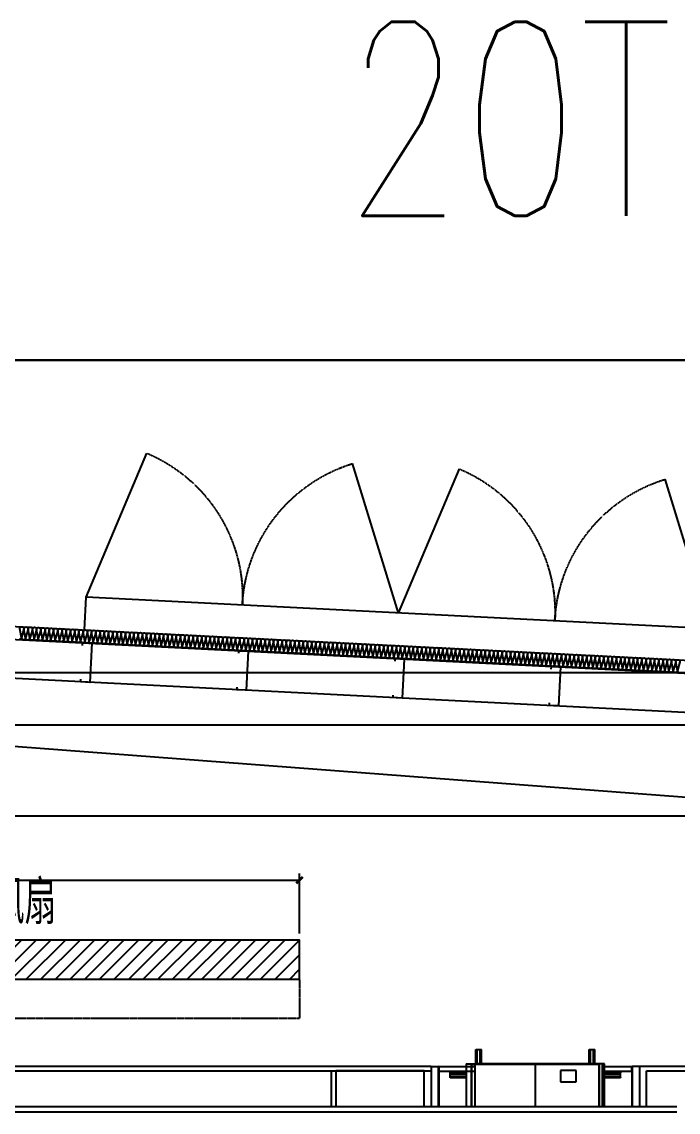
# Model space of a CAD drawing. Extents: x -1899985 to 1774885, y 556286 to 2175695.
# Drawn here: x -1062726 to -1057691, y 580187 to 588553 of the extents above; entities that cross this region are included whole.
import ezdxf

# ---------------------------------------------------------------- set-up
doc = ezdxf.new("R2010")
doc.units = 0
doc.header["$LTSCALE"] = 10
doc.header["$MEASUREMENT"] = 0
for name, pattern in [('20剖面图$0$__DASH', [0.35, 0.25, -0.1]), ('20剖面图$0$DASH', [0.35, 0.25, -0.1]), ('20剖面图$0$DOTE', [2.42, 2, -0.2, 0.02, -0.2])]:
    doc.linetypes.add(name, pattern=pattern)
doc.layers.get('Defpoints').update_dxf_attribs({"color": 210})
for name, color, linetype in [('20剖面图$0$A-AXIS-DOTE', 14, '20剖面图$0$DOTE'), ('20剖面图$0$A-HATCH-2', 251, 'Continuous'), ('20剖面图$0$A-LIN-V', 9, 'Continuous'), ('20剖面图$0$A-SFCE', 30, 'Continuous'), ('20剖面图$0$AS-COLN', 6, 'Continuous'), ('20剖面图$0$S-SB', 21, 'Continuous'), ('20剖面图$0$建-尺寸', 3, 'Continuous'), ('20剖面图$0$建-文字', 7, 'Continuous'), ('A-LIN-V', 9, 'Continuous')]:
    doc.layers.add(name, color=color, linetype=linetype)
doc.styles.add('20剖面图$0$A-DIM_T3', font='SIMPLEX', dxfattribs={"width": 0.705882, "bigfont": 'GBCBIG'})
doc.styles.add('20剖面图$0$A-STANDARD', font='SIMPLEX', dxfattribs={"bigfont": 'GBCBIG'})
doc.dimstyles.new('20剖面图$0$A-DIM&&50', dxfattribs={"dimtxt": 148.75, "dimasz": 50, "dimexe": 50, "dimexo": 50, "dimgap": 63.125, "dimtad": 1, "dimdec": 0, "dimzin": 0, "dimdsep": 46, "dimtxsty": '20剖面图$0$A-DIM_T3', "dimblk": '20剖面图$0$_ArchTick', "dimcen": 0.09, "dimclrt": 7, "dimazin": 2, "dimtfac": 1, "dimtdec": 0, "dimtix": 1, "dimtmove": 2, "dimatfit": 3, "dimfxl": 1, "dimtolj": 1, "dimtzin": 0, "dimarcsym": 0})

# ---------------------------------------------------------------- blocks, each defined once
blk = doc.blocks.new('20剖面图$0$_ArchTick')
at = {"color": 0, "linetype": 'ByBlock', "const_width": 0.4}
blk.add_lwpolyline([(-0.5, -0.5), (0.5, 0.5)], dxfattribs=at)
blk = doc.blocks.new('*D548')
at = {"layer": '20剖面图$0$建-尺寸', "color": 0, "lineweight": -2, "transparency": 16777216}
for p, q in [((-519.6, 2150), (-519.6, 2200)), ((-160, 2150), (-569.6, 2150)), ((-160, 2100), (-569.6, 2100)), ((-519.6, 2100), (-519.6, 2150)), ((-519.6, 2100), (-519.6, 2050))]:
    blk.add_line(p, q, dxfattribs=at)
at = {"layer": 'Defpoints', "color": 0, "transparency": 16777216}
for p in [(-519.6, 2150), (-110, 2150), (-110, 2100)]:
    blk.add_point(p, dxfattribs=at)
at = {"layer": '20剖面图$0$建-尺寸', "color": 0, "lineweight": -2, "transparency": 16777216, "xscale": 50, "yscale": 50, "zscale": 50}
for p, rotation in [((-519.6, 2150), 270), ((-519.6, 2100), 90)]:
    blk.add_blockref('20剖面图$0$_ArchTick', p, dxfattribs=dict(at, rotation=rotation))
at = {"layer": '20剖面图$0$建-尺寸', "color": 7, "transparency": 16777216, "insert": (-657.1, 2125), "char_height": 148.75, "attachment_point": 5, "rotation": 90, "style": '20剖面图$0$A-DIM_T3'}
blk.add_mtext('\\A1;50', dxfattribs=at)
blk = doc.blocks.new('*D549')
at = {"layer": '20剖面图$0$建-尺寸', "color": 0, "lineweight": -2, "transparency": 16777216}
for p, q in [((-160, 2100), (-569.6, 2100)), ((-519.6, 300), (-519.6, 2100)), ((-160, 300), (-569.6, 300))]:
    blk.add_line(p, q, dxfattribs=at)
at = {"layer": 'Defpoints', "color": 0, "transparency": 16777216}
for p in [(-519.6, 2100), (-110, 2100), (-110, 300)]:
    blk.add_point(p, dxfattribs=at)
at = {"layer": '20剖面图$0$建-尺寸', "color": 0, "lineweight": -2, "transparency": 16777216, "xscale": 50, "yscale": 50, "zscale": 50}
for p, rotation in [((-519.6, 2100), 90), ((-519.6, 300), 270)]:
    blk.add_blockref('20剖面图$0$_ArchTick', p, dxfattribs=dict(at, rotation=rotation))
at = {"layer": '20剖面图$0$建-尺寸', "color": 7, "transparency": 16777216, "insert": (-657.1, 1200), "char_height": 148.75, "attachment_point": 5, "rotation": 90, "style": '20剖面图$0$A-DIM_T3'}
blk.add_mtext('\\A1;1800', dxfattribs=at)
blk = doc.blocks.new('*D550')
at = {"layer": '20剖面图$0$建-尺寸', "color": 0, "lineweight": -2, "transparency": 16777216}
for p, q in [((-519.6, 300), (-519.6, 350)), ((-160, 300), (-569.6, 300)), ((-519.6, 0), (-519.6, 300)), ((-160, 0), (-569.6, 0)), ((-519.6, 0), (-519.6, -50))]:
    blk.add_line(p, q, dxfattribs=at)
at = {"layer": 'Defpoints', "color": 0, "transparency": 16777216}
for p in [(-519.6, 300), (-110, 300), (-110, 0)]:
    blk.add_point(p, dxfattribs=at)
at = {"layer": '20剖面图$0$建-尺寸', "color": 0, "lineweight": -2, "transparency": 16777216, "xscale": 50, "yscale": 50, "zscale": 50}
for p, rotation in [((-519.6, 300), 270), ((-519.6, 0), 90)]:
    blk.add_blockref('20剖面图$0$_ArchTick', p, dxfattribs=dict(at, rotation=rotation))
at = {"layer": '20剖面图$0$建-尺寸', "color": 7, "transparency": 16777216, "insert": (-657.1, 150), "char_height": 148.75, "attachment_point": 5, "rotation": 90, "style": '20剖面图$0$A-DIM_T3'}
blk.add_mtext('\\A1;300', dxfattribs=at)
blk = doc.blocks.new('*D551')
at = {"layer": '20剖面图$0$建-尺寸', "color": 0, "lineweight": -2, "transparency": 16777216}
for p, q in [((-3050, 650), (-3050, 1110.2)), ((3050, 650), (3050, 1110.2)), ((-3050, 1060.2), (3050, 1060.2))]:
    blk.add_line(p, q, dxfattribs=at)
at = {"layer": 'Defpoints', "color": 0, "transparency": 16777216}
for p in [(3050, 1060.2), (-3050, 600), (3050, 600)]:
    blk.add_point(p, dxfattribs=at)
at = {"layer": '20剖面图$0$建-尺寸', "color": 0, "lineweight": -2, "transparency": 16777216, "xscale": 50, "yscale": 50, "zscale": 50, "rotation": 180}
blk.add_blockref('20剖面图$0$_ArchTick', (-3050, 1060.2), dxfattribs=at)
at = {"layer": '20剖面图$0$建-尺寸', "color": 0, "lineweight": -2, "transparency": 16777216, "xscale": 50, "yscale": 50, "zscale": 50}
blk.add_blockref('20剖面图$0$_ArchTick', (3050, 1060.2), dxfattribs=at)
at = {"layer": '20剖面图$0$建-尺寸', "color": 7, "transparency": 16777216, "insert": (382.4, 1197.7), "char_height": 148.75, "attachment_point": 5, "style": '20剖面图$0$A-DIM_T3'}
blk.add_mtext('\\A1;6100', dxfattribs=at)
blk = doc.blocks.new('20剖面图$0$CURVEPATTERNLIB$SYSLIB$岩棉板')
at = {"color": 0}
for p, q in [((0, -17), (12, -67)), ((12, -67), (24, -17))]:
    blk.add_line(p, q, dxfattribs=at)
for centre, start, end in [((12, -17), 0, 180), ((0, -67), 270, 0), ((24, -67), 180, 270)]:
    blk.add_arc(centre, 12, start, end, dxfattribs=at)
blk = doc.blocks.new('20剖面图$0$11')
at = {"layer": '20剖面图$0$A-LIN-V', "color": 1}
for p, q in [((1604356.6, -75640.3), (1604367.5, -75640.3)), ((1604356.6, -75749), (1604356.6, -75640.3)), ((1604356.6, -75749), (1604356.6, -75640.3)), ((1604356.6, -75640.3), (1604367.5, -75640.3)), ((1604367.5, -75749), (1604367.5, -75640.3)), ((1604367.5, -75640.3), (1604389.3, -75640.3)), ((1604367.5, -75749), (1604367.5, -75640.3)), ((1604367.5, -75640.3), (1604389.3, -75640.3)), ((1604389.3, -75640.3), (1604400.1, -75640.3)), ((1604389.3, -75749), (1604389.3, -75640.3)), ((1604389.3, -75640.3), (1604400.1, -75640.3)), ((1604389.3, -75749), (1604389.3, -75640.3)), ((1604400.1, -75749), (1604400.1, -75640.3)), ((1604400.1, -75749), (1604400.1, -75640.3)), ((1605226.2, -75640.3), (1605237.1, -75640.3)), ((1605226.2, -75749), (1605226.2, -75640.3)), ((1605226.2, -75640.3), (1605237.1, -75640.3)), ((1605226.2, -75749), (1605226.2, -75640.3)), ((1605237.1, -75749), (1605237.1, -75640.3)), ((1605237.1, -75640.3), (1605258.9, -75640.3)), ((1605237.1, -75749), (1605237.1, -75640.3)), ((1605237.1, -75640.3), (1605258.9, -75640.3)), ((1605258.9, -75640.3), (1605269.7, -75640.3)), ((1605258.9, -75749), (1605258.9, -75640.3)), ((1605258.9, -75749), (1605258.9, -75640.3)), ((1605258.9, -75640.3), (1605269.7, -75640.3)), ((1605269.7, -75749), (1605269.7, -75640.3)), ((1605269.7, -75749), (1605269.7, -75640.3)), ((1604014.2, -75770.7), (1595896.1, -75770.7)), ((1604014.2, -75770.7), (1604014.2, -76077.3)), ((1604014.2, -75770.7), (1604068.6, -75770.7)), ((1604068.6, -75770.7), (1604068.6, -76077.3)), ((1604070.2, -75797.9), (1604070.2, -75778.4)), ((1604074, -75770.7), (1604348.3, -75770.7)), ((1604074, -75770.7), (1604074, -75778.4)), ((1604074, -75778.4), (1604074, -75797.9)), ((1604281.7, -75749), (1604324.1, -75749)), ((1604281.7, -75749), (1604281.7, -76077.3)), ((1604324.1, -76077.3), (1604324.1, -75749)), ((1604324.1, -75749), (1605302.4, -75749)), ((1604326.8, -75751.7), (1604812.1, -75751.7)), ((1604326.8, -76077.3), (1604326.8, -75751.7)), ((1605326.6, -75749), (1604348.3, -75749)), ((1604348.3, -75749), (1604348.3, -76077.3)), ((1604812.1, -75751.7), (1604812.1, -76077.3)), ((1604814.3, -75751.7), (1605299.6, -75751.7)), ((1604814.3, -76077.3), (1604814.3, -75751.7)), ((1605299.6, -75751.7), (1605299.6, -76077.3)), ((1605344.7, -75749), (1605302.4, -75749)), ((1605302.4, -75749), (1605302.4, -76077.3)), ((1605326.6, -75749), (1605326.6, -76077.3)), ((1605326.6, -75770.7), (1605552.3, -75770.7)), ((1605344.7, -76077.3), (1605344.7, -75749)), ((1605552.3, -75770.7), (1605552.3, -75778.4)), ((1605552.3, -75797.9), (1605552.3, -75778.4)), ((1605556.2, -75778.4), (1605556.2, -75797.9)), ((1605612.1, -75770.7), (1605557.8, -75770.7)), ((1605557.8, -76077.3), (1605557.8, -75770.7)), ((1607274.9, -75770.7), (1605612.1, -75770.7)), ((1605612.1, -75770.7), (1605612.1, -76077.3)), ((1598289.9, -75803.4), (1604014.2, -75803.4)), ((1603250.9, -76077.3), (1603250.9, -75803.4)), ((1603283.5, -75803.4), (1603283.5, -76077.3)), ((1603959.9, -75803.4), (1603283.5, -75803.4)), ((1603959.9, -76077.3), (1603959.9, -75803.4)), ((1604074, -75797.9), (1604074, -75805.5)), ((1604074, -75805.5), (1604074, -76077.3)), ((1604074, -75805.5), (1604348.3, -75805.5)), ((1604161, -75814.3), (1604281.7, -75814.3)), ((1604161, -75817.5), (1604161, -75814.3)), ((1604161, -75827.3), (1604161, -75817.5)), ((1604161, -75827.3), (1604281.7, -75827.3)), ((1604161, -75844.7), (1604161, -75827.3)), ((1604161, -75844.7), (1604281.7, -75844.7)), ((1604161, -75854.4), (1604161, -75844.7)), ((1604161, -75857.7), (1604161, -75854.4)), ((1604281.7, -75857.7), (1604161, -75857.7)), ((1605007.1, -75801.7), (1605007.1, -75888.7)), ((1605126.7, -75801.7), (1605007.1, -75801.7)), ((1605126.7, -75888.7), (1605126.7, -75801.7)), ((1605326.6, -75805.5), (1605552.3, -75805.5)), ((1605344.7, -75814.3), (1605465.4, -75814.3)), ((1605344.7, -75827.3), (1605465.4, -75827.3)), ((1605344.7, -75844.7), (1605465.4, -75844.7)), ((1605465.4, -75857.7), (1605344.7, -75857.7)), ((1605465.4, -75814.3), (1605465.4, -75817.5)), ((1605465.4, -75827.3), (1605465.4, -75817.5)), ((1605465.4, -75844.7), (1605465.4, -75827.3)), ((1605465.4, -75854.4), (1605465.4, -75844.7)), ((1605465.4, -75854.4), (1605465.4, -75857.7)), ((1605552.3, -75797.9), (1605552.3, -75805.5)), ((1605552.3, -75805.5), (1605552.3, -76077.3)), ((1605666.5, -76077.3), (1605666.5, -75803.4)), ((1605666.5, -75803.4), (1606672, -75803.4)), ((1605007.1, -75888.7), (1605126.7, -75888.7)), ((1592562.4, -76077.3), (1605899.7, -76077.3)), ((1605899.7, -76120.8), (1598840.1, -76120.8))]:
    blk.add_line(p, q, dxfattribs=at)
for centre, radius, start, end in [((1604066.4, -75778.4), 7.61, 0, 73.39845), ((1604066.4, -75778.4), 3.8, 360, 55.15009), ((1605560, -75778.4), 7.61, 106.60155, 180), ((1605560, -75778.4), 3.8, 124.8499, 180), ((1604066.4, -75797.9), 7.61, 286.60155, 360), ((1604066.4, -75797.9), 3.8, 304.8499, 360), ((1605560, -75797.9), 7.61, 180, 253.39845), ((1605560, -75797.9), 3.8, 180, 235.15009)]:
    blk.add_arc(centre, radius, start, end, dxfattribs=at)
blk = doc.blocks.new('20剖面图$0$23423wer')
at = {"layer": '20剖面图$0$S-SB', "xscale": 0.735970624901321, "yscale": 0.735970624901321, "zscale": 0.735970624901321}
blk.add_blockref('20剖面图$0$11', (-2850596.9, 597906.1), dxfattribs=at)
at = {"color": 1, "linetype": '20剖面图$0$DASH', "style": '20剖面图$0$A-STANDARD', "width": 0.705882}
blk.add_text('20T', height=1094.76, dxfattribs=at).set_placement((-1670578.3, 546945.3))
blk = doc.blocks.new('*D594')
at = {"layer": '20剖面图$0$建-尺寸', "color": 0, "lineweight": -2, "transparency": 16777216}
for p, q in [((-1777489.3, 580880.8), (-1777473.7, 581190.4)), ((-1777476.2, 581140.5), (-1772682.3, 580899.3)), ((-1772695.3, 580639.6), (-1772679.7, 580949.2))]:
    blk.add_line(p, q, dxfattribs=at)
at = {"layer": 'Defpoints', "color": 0, "transparency": 16777216}
for p in [(-1772682.3, 580899.3), (-1777491.8, 580830.9), (-1772697.8, 580589.7)]:
    blk.add_point(p, dxfattribs=at)
at = {"layer": '20剖面图$0$建-尺寸', "color": 0, "lineweight": -2, "transparency": 16777216, "xscale": 50, "yscale": 50, "zscale": 50}
for p, rotation in [((-1777476.2, 581140.5), 177.1195904165195), ((-1772682.3, 580899.3), 357.1195904165195)]:
    blk.add_blockref('20剖面图$0$_ArchTick', p, dxfattribs=dict(at, rotation=rotation))
at = {"layer": '20剖面图$0$建-尺寸', "color": 7, "transparency": 16777216, "insert": (-1775072.3, 581157.2), "char_height": 148.75, "attachment_point": 5, "rotation": 357.11959, "style": '20剖面图$0$A-DIM_T3'}
blk.add_mtext('\\A1;4800', dxfattribs=at)
blk = doc.blocks.new('20剖面图$0$G$C2C10B007')
at = {"layer": '20剖面图$0$A-LIN-V'}
h = blk.add_hatch(dxfattribs=at)
h.set_pattern_fill('ANSI31', color=252, scale=50)
h.set_pattern_definition([(45, (0, 400), (-56.1266, 56.1266), [])])
h.paths.add_polyline_path([(-150, 600), (-3050, 600), (-3050, 300), (3050, 300), (3050, 600), (150, 600), (150, 2100), (-150, 2100)])
at = {"layer": '20剖面图$0$A-AXIS-DOTE', "linetype": '20剖面图$0$__DASH', "ltscale": 2}
blk.add_lwpolyline([(0, 2100), (0, 100)], dxfattribs=at)
at = {"layer": '20剖面图$0$A-LIN-V'}
blk.add_lwpolyline([(-150, 600), (-3050, 600), (-3050, 300), (3050, 300), (3050, 600), (150, 600), (150, 2100), (-150, 2100), (-150, 600)], dxfattribs=at)
at = {"layer": '20剖面图$0$A-SFCE', "linetype": '20剖面图$0$DASH'}
for p, q in [((-3050, 300), (-3050, 0)), ((3050, 300), (3050, 0)), ((-3050, 0), (3050, 0))]:
    blk.add_line(p, q, dxfattribs=at)
at = {"layer": '20剖面图$0$建-文字', "style": '20剖面图$0$A-STANDARD'}
blk.add_text('工业风扇', height=337.59, dxfattribs=at).set_placement((210.4, 722.5))
at = {"layer": '20剖面图$0$建-尺寸'}
for p1, p2, picture, middle in [((-110, 2100), (-110, 2150), '*D548', (-657.1, 2125)), ((-110, 300), (-110, 2100), '*D549', (-657.1, 1200)), ((-110, 0), (-110, 300), '*D550', (-657.1, 150))]:
    dim = blk.add_aligned_dim(p1=p1, p2=p2, distance=409.6, dimstyle='20剖面图$0$A-DIM&&50', dxfattribs=at)
    dim.commit()
    dim.dimension.update_dxf_attribs({"geometry": picture, "text_midpoint": middle})
dim = blk.add_linear_dim(base=(3050, 1060.2), p1=(-3050, 600), p2=(3050, 600), angle=0, dimstyle='20剖面图$0$A-DIM&&50', dxfattribs=at)
dim.commit()
dim.dimension.update_dxf_attribs({"geometry": '*D551', "text_midpoint": (382.4, 1197.7), "dimtype": 161})
blk = doc.blocks.new('20剖面图$0$55555')
at = {"layer": '20剖面图$0$A-LIN-V', "color": 4}
for p, q in [((16150, 700), (8250, 1100)), ((16150, 0), (8250, 600))]:
    blk.add_line(p, q, dxfattribs=at)
at = {"layer": '20剖面图$0$A-LIN-V'}
for points in [[(9634.9, 1310.7), (9635.9, 1330.6), (9705.8, 1327.1), (9690.7, 1027.5), (9620.8, 1031), (9621.8, 1051)], [(10833.4, 1250.4), (10834.4, 1270.3), (10904.3, 1266.8), (10889.2, 967.2), (10819.3, 970.7), (10820.3, 990.7)], [(12031.9, 1190.1), (12032.9, 1210), (12102.8, 1206.5), (12087.7, 906.9), (12017.8, 910.4), (12018.8, 930.4)], [(13230.3, 1129.8), (13231.4, 1149.7), (13301.3, 1146.2), (13286.2, 846.6), (13216.3, 850.1), (13217.3, 870.1)]]:
    blk.add_lwpolyline(points, dxfattribs=at)
at = {"layer": '20剖面图$0$AS-COLN'}
for p, q in [((8250, 1500.5), (16098.9, 1105.6)), ((8250, 1400.4), (16099.9, 1005.4))]:
    blk.add_line(p, q, dxfattribs=at)
at = {"layer": '20剖面图$0$A-HATCH-2', "xscale": -1.354458951392196, "yscale": 1.351351351351351, "zscale": 1.351351351351351, "rotation": 357.1196224471509}
for p in [(9186.6, 1460.4), (9219.1, 1458.8), (9251.5, 1457.1), (9284, 1455.5), (9316.5, 1453.9), (9348.9, 1452.2), (9381.4, 1450.6), (9413.9, 1449), (9446.3, 1447.3), (9478.8, 1445.7), (9511.3, 1444.1), (9543.7, 1442.4), (9576.2, 1440.8), (9608.7, 1439.2), (9641.1, 1437.5), (9673.6, 1435.9), (9706.1, 1434.3), (9738.5, 1432.6), (9771, 1431), (9803.4, 1429.4), (9835.9, 1427.7), (9868.4, 1426.1), (9900.8, 1424.5), (9933.3, 1422.8), (9965.8, 1421.2), (9998.2, 1419.6), (10030.7, 1417.9), (10063.2, 1416.3), (10095.6, 1414.7), (10128.1, 1413), (10160.6, 1411.4), (10193, 1409.8), (10225.5, 1408.1), (10258, 1406.5), (10290.4, 1404.9), (10322.9, 1403.2), (10355.4, 1401.6), (10387.8, 1400), (10420.3, 1398.3), (10452.8, 1396.7), (10485.2, 1395.1), (10517.7, 1393.4), (10550.2, 1391.8), (10582.6, 1390.1), (10615.1, 1388.5), (10647.6, 1386.9), (10680, 1385.2), (10712.5, 1383.6), (10745, 1382), (10777.4, 1380.3), (10809.9, 1378.7), (10842.4, 1377.1), (10874.8, 1375.4), (10907.3, 1373.8), (10939.8, 1372.2), (10972.2, 1370.5), (11004.7, 1368.9), (11037.2, 1367.3), (11069.6, 1365.6), (11102.1, 1364), (11134.6, 1362.4), (11167, 1360.7), (11199.5, 1359.1), (11231.9, 1357.5), (11264.4, 1355.8), (11296.9, 1354.2), (11329.3, 1352.6), (11361.8, 1350.9), (11394.3, 1349.3), (11426.7, 1347.7), (11459.2, 1346), (11491.7, 1344.4), (11524.1, 1342.8), (11556.6, 1341.1), (11589.1, 1339.5), (11621.5, 1337.9), (11654, 1336.2), (11686.5, 1334.6), (11718.9, 1333), (11751.4, 1331.3), (11783.9, 1329.7), (11816.3, 1328.1), (11848.8, 1326.4), (11881.3, 1324.8), (11913.7, 1323.2), (11946.2, 1321.5), (11978.7, 1319.9), (12011.1, 1318.3), (12043.6, 1316.6), (12076.1, 1315), (12108.5, 1313.4), (12141, 1311.7), (12173.5, 1310.1), (12205.9, 1308.5), (12238.4, 1306.8), (12270.9, 1305.2), (12303.3, 1303.6), (12335.8, 1301.9), (12368.3, 1300.3), (12400.7, 1298.7), (12433.2, 1297), (12465.7, 1295.4), (12498.1, 1293.8), (12530.6, 1292.1), (12563.1, 1290.5), (12595.5, 1288.9), (12628, 1287.2), (12660.5, 1285.6), (12692.9, 1284), (12725.4, 1282.3), (12757.8, 1280.7), (12790.3, 1279.1), (12822.8, 1277.4), (12855.2, 1275.8), (12887.7, 1274.2), (12920.2, 1272.5), (12952.6, 1270.9), (12985.1, 1269.3), (13017.6, 1267.6), (13050, 1266), (13082.5, 1264.4), (13115, 1262.7), (13147.4, 1261.1), (13179.9, 1259.5), (13212.4, 1257.8), (13244.8, 1256.2), (13277.3, 1254.6), (13309.8, 1252.9), (13342.2, 1251.3), (13374.7, 1249.7), (13407.2, 1248), (13439.6, 1246.4), (13472.1, 1244.8), (13504.6, 1243.1), (13537, 1241.5), (13569.5, 1239.9), (13602, 1238.2), (13634.4, 1236.6), (13666.9, 1235), (13699.4, 1233.3), (13731.8, 1231.7), (13764.3, 1230.1), (13796.8, 1228.4), (13829.2, 1226.8), (13861.7, 1225.2), (13894.2, 1223.5), (13926.6, 1221.9), (13959.1, 1220.3), (13991.6, 1218.6), (14024, 1217), (14056.5, 1215.4), (14089, 1213.7), (14121.4, 1212.1), (14153.9, 1210.5), (14186.4, 1208.8), (14218.8, 1207.2)]:
    blk.add_blockref('20剖面图$0$CURVEPATTERNLIB$SYSLIB$岩棉板', p, dxfattribs=at)
at = {"layer": '20剖面图$0$A-LIN-V'}
blk.add_blockref('20剖面图$0$G$C2C10B007', (8250, -1550), dxfattribs=at)
blk = doc.blocks.new('20剖面图$0$1231534634654')
at = {"layer": '20剖面图$0$A-LIN-V'}
blk.add_line((-1777491.8, 580830.9), (-1777504.3, 580581.2), dxfattribs=at)
for points in [[(-1777491.8, 580830.9), (-1777025.2, 581936.5)], [(-1775094.8, 580710.3), (-1775448, 581857.1)], [(-1775094.8, 580710.3), (-1774628.2, 581815.9)], [(-1772697.8, 580589.7), (-1773051.1, 581736.5)], [(-1777491.8, 580830.9), (-1772697.8, 580589.7)], [(-1772710.4, 580340), (-1772697.8, 580589.7)]]:
    blk.add_lwpolyline(points, dxfattribs=at)
at = {"layer": '20剖面图$0$A-LIN-V', "linetype": '20剖面图$0$DASH'}
for centre, start, end in [((-1777491.8, 580830.9), 357.11957, 67.11959), ((-1775094.8, 580710.3), 107.11959, 177.11961), ((-1775094.8, 580710.3), 357.11957, 67.11959), ((-1772697.8, 580589.7), 107.11959, 177.11961)]:
    blk.add_arc(centre, 1200, start, end, dxfattribs=at)
at = {"layer": '20剖面图$0$建-尺寸'}
dim = blk.add_aligned_dim(p1=(-1777491.8, 580830.9), p2=(-1772697.8, 580589.7), distance=310, dimstyle='20剖面图$0$A-DIM&&50', dxfattribs=at)
dim.commit()
dim.dimension.update_dxf_attribs({"geometry": '*D594', "text_midpoint": (-1775072.3, 581157.2)})
blk = doc.blocks.new('20剖面图$0$42432')
at = {"layer": '20剖面图$0$A-LIN-V', "xscale": -1, "rotation": 354.2392448943365}
blk.add_blockref('20剖面图$0$1231534634654', (-3515469.6, 181213.9), dxfattribs=at)
blk = doc.blocks.new('20剖面图')
at = {"layer": '20剖面图$0$A-AXIS-DOTE', "linetype": '20剖面图$0$__DASH', "ltscale": 2}
for p, q in [((-1044824.9, 585957.5), (-1146664.3, 585957.5)), ((-1044824.9, 583557.5), (-1146664.3, 583557.5)), ((-1044824.9, 583157.5), (-1146664.3, 583157.5)), ((-1044824.9, 582457.5), (-1146664.3, 582457.5))]:
    blk.add_line(p, q, dxfattribs=at)
at = {"layer": '20剖面图$0$A-LIN-V'}
blk.add_line((-1138532.2, 585957.5), (-1054736.2, 585957.5), dxfattribs=at)
at = {"xscale": 1.35874988235309, "yscale": 1.35874988235309, "zscale": 1.35874988235309}
blk.add_blockref('20剖面图$0$23423wer', (1209648.1, -156096.8), dxfattribs=at)
at = {"layer": '20剖面图$0$A-LIN-V'}
for name, p in [('20剖面图$0$55555', (-1071895, 582457.5)), ('20剖面图$0$42432', (631215.4, 3200))]:
    blk.add_blockref(name, p, dxfattribs=at)

msp = doc.modelspace()

# ---------------------------------------------------------------- block references
at = {"layer": 'A-LIN-V'}
msp.add_blockref('20剖面图', (0, 0), dxfattribs=at)

doc.saveas('drawing.dxf')
